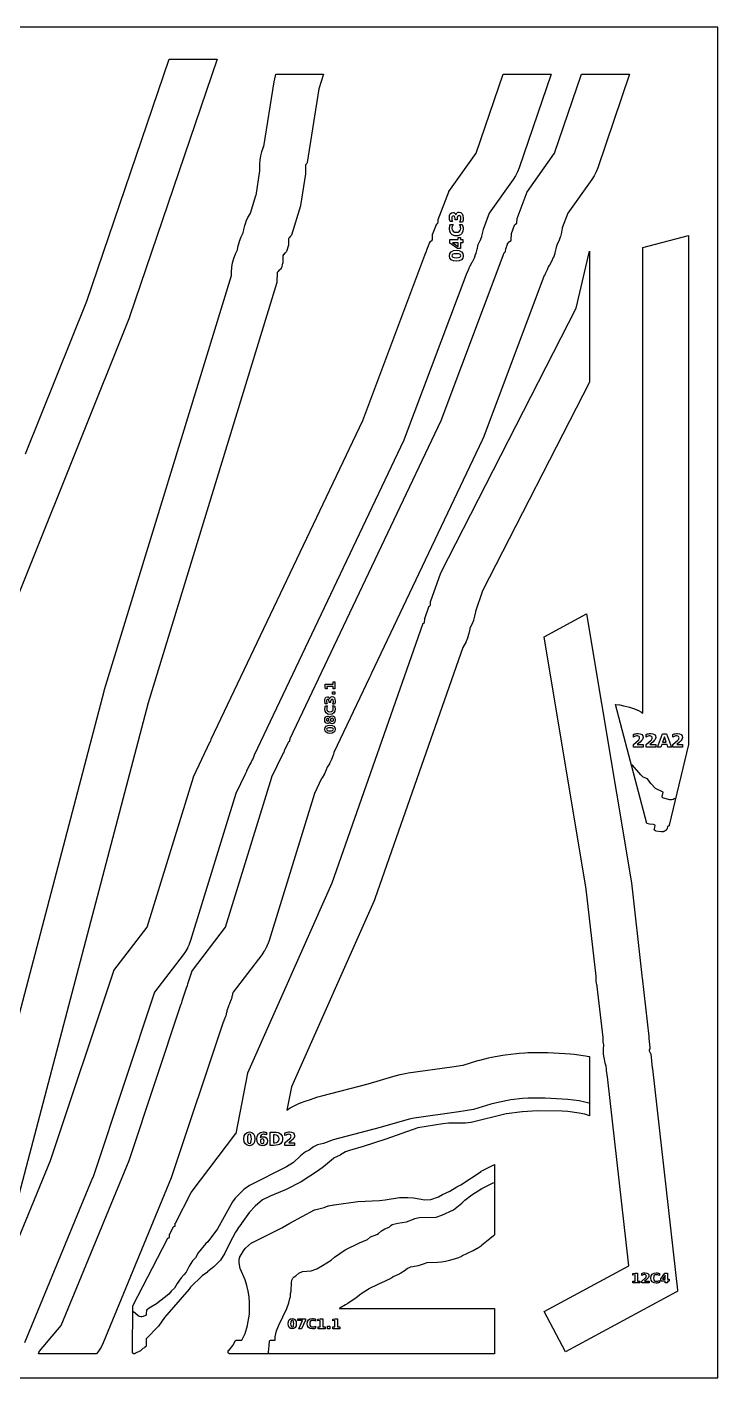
# Model space of a CAD drawing. Header units: millimetres. Extents: x 0 to 841, y 0 to 594.
# Drawn here: x 537 to 841, y 0 to 594 of the extents above; entities that cross this region are included whole.
import ezdxf

# ---------------------------------------------------------------- set-up
doc = ezdxf.new("R2010")
doc.units = ezdxf.units.MM
for name, color, linetype in [('CUT', 1, 'Continuous'), ('ENGRAVE', 5, 'Continuous'), ('SHEET_EDGE_DO_NOT_CUT', 8, 'Continuous')]:
    doc.layers.add(name, color=color, linetype=linetype)

msp = doc.modelspace()

# ---------------------------------------------------------------- linework, layer by layer
at = {"layer": 'CUT'}
for points in [[(536.64, 406.39), (563.51, 473.43), (563.51, 473.45), (599.76, 579.93), (620.89, 579.93), (582.28, 466.51), (582.28, 466.51), (582.27, 466.48), (515.2, 299.14)], [(513.55, 83.02), (571.11, 301.95), (571.12, 301.96), (571.33, 302.72), (571.34, 302.73), (627.1, 484.71), (627.11, 484.72), (627.11, 484.73), (627.12, 486.26), (627.12, 486.29), (627.24, 488.29), (627.25, 488.34), (627.56, 490.3), (627.58, 490.35), (628.09, 492.27), (628.11, 492.32), (628.82, 494.18), (628.84, 494.23), (629.74, 496.01), (629.77, 496.05), (629.79, 496.08), (629.79, 496.09), (629.8, 496.11), (630.06, 497.77), (630.08, 497.82), (630.6, 499.76), (630.61, 499.81), (631.33, 501.68), (631.35, 501.73), (632.26, 503.52), (632.28, 503.56), (632.3, 503.59), (632.31, 503.6), (632.31, 503.61), (632.5, 504.89), (632.5, 504.93), (632.95, 506.73), (632.96, 506.78), (633.57, 508.53), (633.59, 508.57), (634.36, 510.26), (634.38, 510.3), (635.31, 511.9), (635.34, 511.94), (635.52, 512.2), (635.53, 512.21), (635.53, 512.22), (637.9, 519.95), (637.91, 519.98), (639.63, 530.83), (639.63, 530.83), (639.63, 530.84), (639.65, 533.62), (639.65, 533.65), (639.75, 535.48), (639.75, 535.53), (640.02, 537.34), (640.03, 537.39), (640.47, 539.16), (640.48, 539.21), (641.08, 540.93), (641.1, 540.98), (641.31, 541.45), (641.32, 541.46), (641.32, 541.47), (645.83, 569.9), (645.83, 569.93), (646.42, 572.5), (646.43, 572.53), (646.64, 573.26), (667.52, 573.26), (665.59, 566.8), (665.58, 566.77), (660.46, 534.45), (660.45, 534.4), (660.43, 534.36), (660.41, 534.31), (660.28, 534.03), (660.25, 533.99), (660.23, 533.96), (660.2, 533.92), (660.17, 533.89), (659.7, 533.44), (659.69, 533.43), (659.69, 533.42), (659.68, 529.57), (659.68, 529.53), (659.67, 529.49), (657.44, 515.48), (657.43, 515.41), (653.46, 502.46), (653.44, 502.41), (653.42, 502.36), (653.39, 502.32), (653.29, 502.19), (653.26, 502.15), (653.22, 502.11), (653.18, 502.08), (653.14, 502.05), (652.92, 501.92), (652.91, 501.91), (652.91, 501.9), (652.61, 501.45), (652.58, 501.4), (652.54, 501.35), (652.17, 501.01), (652.16, 501), (652.16, 500.98), (652.15, 498.25), (652.14, 498.21), (652.14, 498.16), (652.12, 498.11), (651.25, 495.25), (651.23, 495.2), (651.21, 495.16), (651.19, 495.12), (651.06, 494.92), (651.03, 494.88), (651, 494.84), (650.96, 494.8), (650.92, 494.77), (650.41, 494.44), (650.4, 494.43), (650.39, 494.42), (650.13, 494), (650.1, 493.95), (650.06, 493.91), (649.67, 493.52), (649.66, 493.51), (649.66, 493.5), (649.64, 490.3), (649.64, 490.26), (649.63, 490.21), (649.62, 490.17), (649.08, 488.17), (649.06, 488.12), (649.04, 488.07), (649.02, 488.03), (648.74, 487.6), (648.71, 487.57), (648.69, 487.53), (648.66, 487.5), (648.39, 487.26), (648.35, 487.23), (648.31, 487.2), (647.9, 486.95), (647.89, 486.94), (647.88, 486.93), (647.62, 486.5), (647.58, 486.46), (647.55, 486.41), (647.16, 486.03), (647.16, 486.02), (647.15, 486.01), (647.12, 481.84), (647.12, 481.79), (647.11, 481.74), (647.1, 481.69), (590.46, 296.87), (590.46, 296.86), (532.26, 75.55)], [(517.7, 23.1), (547.6, 95.63), (547.61, 95.64), (575.39, 179.05), (575.41, 179.1), (575.44, 179.15), (575.47, 179.2), (590.02, 198.22), (590.03, 198.23), (590.03, 198.24), (610.37, 264.19), (610.4, 264.26), (617.78, 279.8), (617.8, 279.83), (617.82, 279.87), (617.85, 279.91), (618.06, 280.15), (618.07, 280.16), (618.08, 280.17), (618.23, 280.74), (618.25, 280.78), (618.26, 280.82), (684.8, 420.92), (684.81, 420.94), (712.61, 494.91), (712.62, 494.95), (712.64, 494.99), (712.67, 495.03), (712.87, 495.31), (712.88, 495.32), (712.88, 495.34), (713.03, 496.02), (713.04, 496.06), (713.05, 496.1), (714.11, 498.92), (714.13, 498.96), (714.15, 499), (714.17, 499.03), (714.69, 499.75), (714.72, 499.78), (714.75, 499.81), (714.78, 499.84), (715.36, 500.32), (715.37, 500.33), (715.38, 500.34), (715.48, 500.66), (715.48, 500.67), (715.48, 500.68), (715.53, 502.61), (715.53, 502.67), (715.54, 502.72), (715.56, 502.78), (717.24, 507.22), (717.25, 507.26), (717.28, 507.3), (717.3, 507.34), (717.37, 507.43), (717.4, 507.47), (717.43, 507.5), (717.47, 507.53), (717.86, 507.82), (717.87, 507.83), (717.87, 507.84), (717.97, 508.16), (717.98, 508.17), (717.98, 508.18), (718.02, 509.25), (718.03, 509.31), (718.04, 509.36), (718.05, 509.41), (722.63, 521.58), (722.65, 521.62), (722.67, 521.66), (722.69, 521.7), (734.68, 538.56), (734.69, 538.57), (734.69, 538.58), (746.5, 573.26), (767.62, 573.26), (753.62, 532.14), (753.62, 532.11), (752.92, 530.35), (752.9, 530.31), (752.04, 528.63), (752.02, 528.59), (750.99, 526.99), (750.98, 526.97), (740.47, 512.18), (740.46, 512.17), (740.46, 512.16), (737.75, 504.96), (737.74, 504.95), (737.74, 504.93), (737.55, 503.84), (737.54, 503.79), (737.08, 502.08), (737.07, 502.06), (736.97, 501.75), (736.97, 501.73), (736.24, 499.79), (736.21, 499.74), (735.34, 498.01), (735.34, 498), (735.34, 497.99), (735.07, 496.42), (735.06, 496.37), (734.58, 494.56), (734.57, 494.54), (734.48, 494.23), (734.47, 494.21), (733.78, 492.37), (733.76, 492.32), (732.89, 490.56), (732.86, 490.52), (731.85, 488.91), (731.85, 488.89), (731.84, 488.88), (731.52, 487.93), (731.5, 487.89), (730.67, 486.07), (730.65, 486.03), (730.61, 485.96), (730.61, 485.95), (730.6, 485.94), (703.53, 413.91), (703.52, 413.89), (702.87, 412.36), (702.87, 412.34), (637.12, 273.9), (637.12, 273.89), (637.11, 273.88), (637.1, 273.85), (637.09, 273.8), (636.45, 272.13), (636.43, 272.09), (635.64, 270.49), (635.62, 270.45), (635.11, 269.62), (635.1, 269.59), (633.78, 266.75), (633.77, 266.72), (633.15, 265.54), (633.15, 265.53), (629.08, 256.96), (629.06, 256.93), (609.14, 192.35), (609.13, 192.33), (608.55, 190.69), (608.53, 190.65), (607.81, 189.09), (607.79, 189.05), (606.93, 187.55), (606.91, 187.51), (605.92, 186.09), (605.91, 186.07), (593.35, 169.65), (593.34, 169.64), (593.33, 169.63), (566.58, 89.32), (566.58, 89.31), (566.1, 88.02), (566.09, 88), (536.19, 15.48)]]:
    msp.add_lwpolyline(points, dxfattribs=at)
for points in [[(542.51, 11.5), (542.52, 11.54), (542.54, 11.59), (542.56, 11.63), (542.64, 11.77), (542.66, 11.81), (542.69, 11.85), (552.18, 23.08), (552.19, 23.09), (552.2, 23.1), (582.1, 95.63), (582.11, 95.64), (605.03, 164.46), (605.05, 164.51), (605.07, 164.56), (605.1, 164.6), (605.33, 164.91), (605.34, 164.92), (605.34, 164.93), (605.47, 165.76), (605.47, 165.8), (605.49, 165.84), (607.53, 171.96), (607.55, 172.01), (607.57, 172.06), (607.6, 172.1), (607.83, 172.41), (607.84, 172.42), (607.84, 172.43), (607.97, 173.26), (607.97, 173.3), (607.99, 173.34), (609.89, 179.05), (609.91, 179.1), (609.94, 179.15), (609.97, 179.2), (624.52, 198.22), (624.53, 198.23), (624.53, 198.24), (644.87, 264.19), (644.9, 264.26), (649.8, 274.57), (649.82, 274.61), (649.85, 274.65), (649.92, 274.76), (649.95, 274.79), (649.99, 274.83), (650.02, 274.86), (650.06, 274.89), (650.24, 274.99), (650.25, 275), (650.25, 275.01), (650.38, 275.75), (650.39, 275.8), (650.41, 275.84), (650.42, 275.88), (652.14, 279.5), (652.17, 279.55), (652.2, 279.6), (652.32, 279.74), (652.35, 279.78), (652.39, 279.82), (652.44, 279.85), (652.49, 279.88), (652.73, 280), (652.74, 280), (652.75, 280.01), (652.84, 280.29), (652.84, 280.31), (652.84, 280.32), (652.91, 281.05), (652.91, 281.09), (652.92, 281.13), (652.94, 281.18), (652.95, 281.22), (719.3, 420.92), (719.31, 420.94), (747, 494.64), (747.03, 494.69), (747.06, 494.74), (747.16, 494.89), (747.19, 494.93), (747.22, 494.97), (747.26, 495.01), (747.3, 495.04), (747.54, 495.19), (747.55, 495.2), (747.56, 495.21), (747.65, 495.49), (747.65, 495.5), (747.65, 495.51), (747.67, 496.34), (747.68, 496.4), (747.69, 496.45), (747.71, 496.5), (748.45, 498.49), (748.47, 498.53), (748.49, 498.57), (748.52, 498.61), (749.23, 499.58), (749.27, 499.62), (749.3, 499.65), (749.34, 499.69), (750.04, 500.19), (750.05, 500.2), (750.05, 500.21), (750.14, 500.51), (750.14, 500.52), (750.15, 500.54), (750.19, 503.04), (750.19, 503.1), (750.21, 503.15), (750.22, 503.21), (751.6, 506.86), (751.62, 506.91), (751.64, 506.95), (751.67, 506.98), (751.7, 507.02), (751.92, 507.28), (751.95, 507.31), (751.99, 507.33), (752.02, 507.36), (752.53, 507.7), (752.54, 507.7), (752.54, 507.72), (752.63, 508), (752.64, 508.01), (752.64, 508.02), (752.68, 509.68), (752.69, 509.73), (752.7, 509.79), (752.72, 509.84), (757.13, 521.58), (757.15, 521.62), (757.17, 521.66), (757.19, 521.7), (769.18, 538.56), (769.19, 538.57), (769.19, 538.58), (781, 573.26), (802.12, 573.26), (788.12, 532.14), (788.12, 532.11), (787.42, 530.35), (787.4, 530.31), (786.54, 528.63), (786.52, 528.59), (785.49, 526.99), (785.48, 526.97), (774.97, 512.18), (774.96, 512.17), (774.96, 512.16), (772.55, 505.77), (772.55, 505.76), (772.55, 505.75), (772.54, 505.61), (772.53, 505.56), (772.23, 503.76), (772.22, 503.71), (771.74, 501.93), (771.74, 501.9), (771.65, 501.63), (771.64, 501.61), (770.97, 499.8), (770.95, 499.76), (770.11, 498.04), (770.09, 498), (770, 497.86), (770, 497.85), (769.99, 497.84), (769.79, 496.51), (769.78, 496.46), (769.33, 494.71), (769.33, 494.69), (769.24, 494.39), (769.23, 494.37), (768.62, 492.64), (768.6, 492.6), (767.83, 490.94), (767.81, 490.9), (766.89, 489.32), (766.87, 489.28), (766.57, 488.87), (766.57, 488.86), (766.56, 488.85), (765.96, 487.24), (765.94, 487.19), (765.07, 485.43), (765.05, 485.39), (764.67, 484.79), (764.66, 484.78), (764.66, 484.77), (738.03, 413.91), (738.02, 413.89), (737.37, 412.36), (737.37, 412.34), (688.73, 309.92), (688.72, 309.91), (688.46, 309.24), (688.43, 309.19), (687.78, 307.93), (687.78, 307.92), (672.17, 275.06), (672.16, 275.05), (672.16, 275.04), (671.92, 274.14), (671.92, 274.11), (671.83, 273.84), (671.82, 273.81), (671.11, 271.95), (671.09, 271.9), (670.2, 270.13), (670.18, 270.09), (669.24, 268.61), (669.23, 268.59), (669.22, 268.58), (668.81, 267.4), (668.79, 267.36), (667.98, 265.63), (667.96, 265.59), (666.98, 263.94), (666.96, 263.9), (666.73, 263.59), (666.72, 263.58), (666.71, 263.57), (663.58, 256.96), (663.56, 256.93), (643.64, 192.35), (643.63, 192.33), (643.05, 190.69), (643.03, 190.65), (642.31, 189.09), (642.29, 189.05), (641.43, 187.55), (641.41, 187.51), (640.42, 186.09), (640.41, 186.07), (627.84, 169.64), (627.83, 169.63), (627.83, 169.62), (627.62, 169), (627.61, 168.97), (627.51, 168.38), (627.5, 168.34), (627.08, 166.77), (627.08, 166.75), (626.99, 166.47), (626.98, 166.44), (626.32, 164.63), (626.3, 164.58), (625.81, 163.56), (625.8, 163.53), (625.12, 161.5), (625.11, 161.47), (625.01, 160.88), (625, 160.84), (624.59, 159.28), (624.58, 159.26), (624.49, 158.98), (624.49, 158.95), (623.83, 157.14), (623.81, 157.09), (623.31, 156.07), (623.3, 156.04), (601.08, 89.32), (601.08, 89.31), (600.6, 88.02), (600.59, 88), (570.69, 15.48), (570.68, 15.45), (569.81, 13.62), (569.78, 13.57), (568.73, 11.85), (568.7, 11.81), (567.81, 10.62), (542.3, 10.62), (542.51, 11.5)], [(813.31, 240.69), (813.27, 240.72), (813.23, 240.75), (813.2, 240.79), (813.17, 240.83), (813.15, 240.87), (813.13, 240.91), (813.06, 241.06), (813.04, 241.11), (813.03, 241.16), (813.02, 241.21), (813.02, 241.26), (813.03, 241.32), (813.03, 241.37), (813.42, 243.12), (813.42, 243.13), (813.41, 243.13), (812.72, 243.4), (812.71, 243.41), (812.7, 243.41), (810.93, 243.53), (810.89, 243.53), (810.85, 243.54), (809.73, 243.81), (795.97, 296.14), (796, 296.14), (797.75, 295.94), (797.79, 295.94), (799.52, 295.58), (799.54, 295.57), (802.12, 294.92), (802.14, 294.91), (803.91, 294.37), (803.95, 294.36), (805.65, 293.66), (805.7, 293.64), (807.32, 292.78), (807.36, 292.76), (808.02, 292.33), (808.03, 292.32), (808.03, 292.33), (808.03, 497.02), (828.03, 502.28), (828.03, 278.7), (828.03, 278.64), (828.02, 278.58), (819.58, 243.08), (819.56, 243.03), (819.54, 242.98), (819.52, 242.94), (819.49, 242.9), (819.37, 242.73), (819.34, 242.69), (819.3, 242.66), (819.27, 242.63), (819.23, 242.61), (819.19, 242.58), (819.15, 242.56), (818.86, 242.45), (818.85, 242.45), (818.85, 242.44), (818.66, 241.67), (818.64, 241.62), (818.62, 241.57), (818.59, 241.52), (818.27, 241.02), (818.25, 240.99), (818.22, 240.96), (818.19, 240.93), (817.91, 240.67), (817.87, 240.64), (817.83, 240.61), (817.43, 240.37), (817.39, 240.35), (817.34, 240.33), (816.98, 240.21), (816.92, 240.19), (816.86, 240.18), (816.32, 240.13), (816.26, 240.13), (816.2, 240.13), (813.72, 240.5), (813.68, 240.51), (813.64, 240.52), (813.6, 240.54), (813.56, 240.55), (813.35, 240.67), (813.31, 240.69)], [(782.51, 116), (782.5, 116.01), (782.49, 116.01), (780.02, 116.49), (780, 116.49), (775.03, 117.18), (775.01, 117.18), (772.52, 117.32), (772.5, 117.32), (761.71, 117.4), (761.69, 117.4), (755, 117.06), (754.98, 117.06), (747.98, 116.15), (747.95, 116.14), (732.48, 112.37), (732.41, 112.35), (729.99, 112.11), (729.95, 112.11), (722.52, 111.99), (722.5, 111.99), (720.03, 111.81), (720.01, 111.81), (709.04, 110.04), (709.02, 110.04), (709.01, 110.03), (695, 105.05), (694.99, 105.05), (685.03, 101.74), (685.01, 101.74), (679.04, 100.08), (679.02, 100.07), (677.22, 99.38), (677.21, 99.38), (677.2, 99.37), (674.99, 98.05), (674.95, 98.03), (672.04, 96.59), (672.03, 96.58), (672.01, 96.57), (667.53, 92.83), (667.51, 92.81), (665.39, 91.25), (665.37, 91.23), (657.76, 86.31), (657.72, 86.28), (651.21, 82.94), (651.17, 82.93), (644.11, 80), (644.1, 79.99), (640.76, 78.31), (640.75, 78.3), (640.74, 78.29), (637.53, 75.6), (637.51, 75.58), (635.02, 72.91), (635.01, 72.9), (635.01, 72.89), (631.45, 67.71), (631.43, 67.68), (630.52, 66.58), (630.5, 66.55), (628.93, 64.08), (628.93, 64.07), (626.21, 59.1), (626.2, 59.09), (624.2, 54.87), (624.17, 54.81), (622.3, 51.86), (622.27, 51.82), (622.23, 51.78), (619.52, 49.08), (619.49, 49.05), (616.59, 46.61), (616.56, 46.59), (614.21, 44.86), (614.18, 44.84), (609.16, 39.94), (609.15, 39.93), (609.14, 39.92), (608.59, 39.07), (608.55, 39.01), (597.72, 26.61), (597.7, 26.59), (595.02, 22.78), (595, 22.74), (594.97, 22.71), (589.65, 17.27), (589.64, 17.26), (589.64, 17.25), (589.62, 14.31), (589.62, 14.26), (589.61, 14.21), (589.6, 14.16), (589.58, 14.11), (589.47, 13.87), (589.45, 13.83), (589.42, 13.79), (589.4, 13.75), (589.36, 13.72), (589.33, 13.69), (588.93, 13.35), (588.89, 13.33), (588.85, 13.3), (588.19, 12.93), (588.18, 12.92), (588.17, 12.91), (587.22, 12.03), (587.19, 12), (587.15, 11.97), (587.11, 11.95), (584.71, 10.71), (584.68, 10.69), (584.64, 10.67), (584.59, 10.66), (584.55, 10.65), (584.39, 10.63), (584.33, 10.63), (584.28, 10.63), (584.22, 10.64), (584.17, 10.65), (584.09, 10.68), (584.05, 10.69), (584.01, 10.71), (583.96, 10.74), (583.92, 10.77), (583.86, 10.82), (583.82, 10.86), (583.79, 10.9), (583.76, 10.95), (583.73, 10.99), (583.67, 11.12), (583.65, 11.17), (583.64, 11.22), (583.63, 11.28), (583.63, 11.33), (583.71, 31.36), (583.72, 31.4), (583.72, 31.45), (583.75, 31.61), (583.77, 31.66), (583.78, 31.7), (583.8, 31.74), (598.93, 61.23), (598.96, 61.28), (598.99, 61.32), (599.03, 61.36), (599.22, 61.54), (599.25, 61.57), (599.29, 61.6), (599.33, 61.62), (599.38, 61.64), (599.42, 61.66), (599.47, 61.67), (599.84, 61.74), (599.85, 61.74), (599.85, 61.76), (599.86, 62.86), (599.86, 62.9), (599.87, 62.95), (599.88, 62.99), (599.93, 63.15), (599.94, 63.19), (599.96, 63.24), (601.54, 66.3), (601.56, 66.34), (601.59, 66.38), (601.62, 66.42), (601.66, 66.45), (601.8, 66.58), (601.84, 66.61), (601.88, 66.64), (601.93, 66.66), (601.98, 66.68), (602.03, 66.69), (602.32, 66.75), (602.33, 66.75), (602.34, 66.76), (602.34, 67.69), (602.35, 67.74), (602.35, 67.78), (602.36, 67.83), (602.41, 67.98), (602.43, 68.03), (602.45, 68.07), (609.36, 81.54), (609.39, 81.58), (609.41, 81.62), (629.11, 107.46), (629.12, 107.47), (629.12, 107.48), (634.29, 134.03), (634.3, 134.08), (634.32, 134.13), (671.46, 217.64), (671.46, 217.65), (711.23, 331.48), (711.25, 331.53), (711.27, 331.57), (711.3, 331.61), (711.42, 331.78), (711.45, 331.82), (711.48, 331.85), (711.52, 331.88), (711.56, 331.91), (711.6, 331.94), (711.64, 331.95), (711.98, 332.09), (711.99, 332.09), (711.99, 332.1), (712.06, 333.79), (712.06, 333.84), (712.07, 333.89), (712.09, 333.93), (713.89, 339.08), (713.91, 339.13), (713.94, 339.18), (713.97, 339.23), (714.07, 339.35), (714.1, 339.38), (714.13, 339.41), (714.17, 339.44), (714.21, 339.47), (714.26, 339.49), (714.48, 339.59), (714.49, 339.59), (714.49, 339.6), (714.57, 339.89), (714.57, 339.91), (714.58, 339.92), (714.62, 341.11), (714.62, 341.16), (714.63, 341.21), (714.64, 341.25), (719.1, 354), (719.12, 354.07), (778.65, 470.41), (778.66, 470.43), (778.66, 470.44), (784.46, 495.44), (784.46, 437.86), (737.55, 346.16), (737.53, 346.13), (734.37, 337.08), (734.37, 337.07), (734.37, 337.06), (734.35, 336.88), (734.34, 336.83), (734, 334.99), (733.99, 334.94), (733.48, 333.14), (733.46, 333.1), (732.78, 331.35), (732.76, 331.31), (731.91, 329.64), (731.89, 329.61), (731.89, 329.61), (731.88, 329.59), (731.88, 329.58), (731.85, 329.31), (731.85, 329.25), (731.48, 327.31), (731.46, 327.27), (730.9, 325.37), (730.88, 325.32), (730.13, 323.5), (730.11, 323.45), (729.17, 321.71), (729.14, 321.67), (728.82, 321.19), (728.82, 321.18), (728.81, 321.17), (690.34, 211.06), (690.34, 211.04), (689.74, 209.53), (689.73, 209.51), (653.5, 128.04), (653.5, 128.03), (653.49, 128.02), (651.5, 117.8), (651.5, 117.79), (651.51, 117.79), (651.51, 117.8), (651.53, 117.81), (652.89, 118.71), (652.93, 118.73), (654.37, 119.51), (654.38, 119.52), (656.14, 120.39), (656.16, 120.4), (657.82, 121.12), (657.86, 121.14), (659.57, 121.71), (659.59, 121.72), (661.42, 122.23), (661.44, 122.23), (665.1, 123.55), (665.12, 123.56), (666.86, 124.09), (666.88, 124.1), (687.15, 129.33), (687.16, 129.34), (699.59, 133.01), (699.61, 133.02), (701.27, 133.43), (701.29, 133.43), (703.51, 133.89), (703.53, 133.89), (704.77, 134.1), (704.79, 134.1), (724.05, 136.76), (724.06, 136.76), (728.89, 137.58), (728.92, 137.58), (735.42, 139.54), (735.44, 139.54), (736.34, 139.79), (736.36, 139.8), (740.15, 140.74), (740.16, 140.74), (741.45, 141.02), (741.46, 141.02), (746.45, 141.92), (746.46, 141.92), (747.42, 142.07), (747.43, 142.07), (752.44, 142.72), (752.45, 142.72), (753.62, 142.83), (753.64, 142.84), (756.13, 143.01), (756.14, 143.01), (757.41, 143.06), (757.43, 143.06), (764.89, 143.09), (764.91, 143.09), (766.15, 143.06), (766.17, 143.05), (776.18, 142.47), (776.2, 142.47), (777.75, 142.31), (777.76, 142.31), (782.74, 141.62), (782.76, 141.62), (784.23, 141.36), (784.25, 141.36), (784.46, 141.31), (784.46, 115.28), (782.51, 116)], [(802.92, 217.75), (802.92, 217.72), (807.52, 176.99), (807.53, 176.95), (807.53, 176.9), (807.52, 176.86), (807.48, 176.56), (807.48, 176.55), (807.48, 176.54), (807.64, 175.95), (807.65, 175.88), (810.56, 150.16), (810.56, 150.1), (810.56, 150.05), (810.53, 149.81), (810.53, 149.79), (810.54, 149.78), (810.66, 149.26), (810.67, 149.2), (811.11, 145.26), (811.11, 145.22), (811.11, 145.18), (811.11, 145.13), (811.08, 144.91), (811.07, 144.86), (811.05, 144.82), (811.03, 144.77), (811.01, 144.73), (810.71, 144.22), (810.7, 144.21), (810.71, 144.19), (810.76, 143.9), (810.76, 143.88), (810.77, 143.87), (811.38, 142.63), (811.4, 142.59), (811.41, 142.55), (811.42, 142.51), (811.43, 142.47), (812.06, 136.43), (812.06, 136.4), (812.17, 135.92), (812.17, 135.87), (823.17, 38.58), (823.17, 38.54), (823.17, 38.5), (823.17, 38.46), (823.15, 38.28), (823.14, 38.23), (823.12, 38.19), (823.1, 38.14), (823.08, 38.1), (823.05, 38.06), (822.98, 37.95), (822.95, 37.92), (822.92, 37.88), (822.89, 37.86), (822.85, 37.83), (822.81, 37.81), (774.04, 11.56), (764.56, 29.18), (801.83, 49.24), (801.84, 49.25), (801.84, 49.26), (792.43, 132.45), (792.43, 132.47), (792.27, 133.21), (792.26, 133.26), (792.04, 135.26), (792.04, 135.31), (792.04, 135.94), (792.03, 135.96), (791.9, 137.14), (791.9, 137.15), (791.9, 137.16), (791.47, 138.44), (791.46, 138.48), (791.05, 140.25), (791.04, 140.27), (790.99, 140.56), (790.98, 140.59), (790.72, 142.58), (790.72, 142.63), (790.66, 144.63), (790.66, 144.68), (790.78, 146.39), (790.78, 146.41), (790.78, 146.42), (790.58, 147.82), (790.58, 147.86), (790.48, 149.6), (790.48, 149.64), (790.48, 149.67), (790.48, 149.68), (790.48, 149.69), (787.95, 172.08), (787.95, 172.12), (787.82, 172.6), (787.81, 172.65), (787.52, 174.59), (787.52, 174.64), (787.43, 176.6), (787.43, 176.65), (787.43, 176.69), (787.43, 176.7), (787.43, 176.71), (783.1, 214.96), (783.1, 214.97), (764.56, 325.91), (783.16, 335.93), (802.92, 217.75)], [(626.03, 10.73), (625.99, 10.75), (625.94, 10.78), (625.9, 10.81), (625.86, 10.84), (625.79, 10.92), (625.76, 10.95), (625.73, 10.99), (625.71, 11.03), (625.69, 11.08), (625.68, 11.12), (625.65, 11.23), (625.64, 11.28), (625.63, 11.33), (625.63, 11.37), (625.63, 11.42), (625.64, 11.47), (625.67, 11.61), (625.68, 11.65), (625.69, 11.7), (625.71, 11.74), (625.74, 11.78), (626.01, 12.21), (626.05, 12.26), (627.74, 14.3), (627.75, 14.31), (627.75, 14.32), (628.75, 16.25), (628.77, 16.29), (628.8, 16.32), (628.83, 16.36), (628.86, 16.39), (628.9, 16.42), (628.94, 16.45), (628.98, 16.47), (629.19, 16.57), (629.23, 16.59), (629.27, 16.6), (629.32, 16.61), (629.36, 16.62), (629.41, 16.62), (631.68, 16.63), (631.7, 16.63), (631.7, 16.64), (633.18, 19.6), (633.19, 19.61), (633.19, 19.62), (634.15, 23.13), (634.15, 23.16), (635, 28.12), (635, 28.13), (635, 28.13), (635.08, 33.1), (635.08, 33.12), (634.9, 35.63), (634.9, 35.65), (634.5, 38.13), (634.5, 38.15), (633.93, 40.63), (633.92, 40.66), (633.08, 43.13), (633.07, 43.14), (631.01, 48.08), (631, 48.13), (630.99, 48.17), (630.5, 50.57), (630.49, 50.63), (630.49, 50.68), (630.52, 52.14), (630.52, 52.19), (630.53, 52.25), (630.73, 53.08), (630.75, 53.13), (630.76, 53.17), (630.79, 53.22), (632.19, 55.66), (632.23, 55.72), (633.22, 57.01), (633.25, 57.04), (633.29, 57.08), (635.94, 59.39), (635.98, 59.42), (636.01, 59.45), (636.05, 59.47), (649.22, 66.04), (649.24, 66.05), (652.73, 68.13), (652.76, 68.14), (663.67, 73.91), (663.71, 73.93), (663.75, 73.94), (663.79, 73.96), (667.81, 74.94), (667.84, 74.95), (669.66, 75.66), (669.7, 75.67), (669.74, 75.68), (672.18, 76.19), (672.22, 76.2), (682.66, 77.58), (682.7, 77.59), (692.17, 78.09), (692.19, 78.09), (694.67, 78.35), (694.68, 78.35), (701, 79.31), (701.06, 79.32), (704.61, 79.4), (704.66, 79.4), (707.1, 79.22), (707.16, 79.22), (712.16, 78.3), (712.17, 78.3), (712.18, 78.3), (714.68, 78.49), (714.69, 78.49), (714.71, 78.49), (718.16, 79.62), (718.17, 79.63), (718.18, 79.63), (719.91, 80.63), (719.95, 80.65), (723.12, 82.13), (723.15, 82.14), (726.17, 84.05), (726.21, 84.07), (727.89, 84.92), (727.91, 84.94), (736.84, 90.85), (736.89, 90.88), (742.74, 93.82), (742.74, 62.88), (742.29, 62.44), (742.27, 62.43), (740.77, 61.12), (740.75, 61.11), (737.02, 58.18), (737, 58.17), (735.24, 56.94), (735.2, 56.91), (733.31, 55.88), (733.29, 55.87), (728.31, 53.49), (728.29, 53.48), (726.94, 52.89), (726.91, 52.88), (725.51, 52.39), (725.49, 52.39), (723.01, 51.63), (722.99, 51.63), (721.27, 51.19), (721.23, 51.18), (719.49, 50.9), (719.45, 50.89), (717.68, 50.77), (717.66, 50.77), (713, 50.65), (712.99, 50.65), (712.98, 50.65), (711.42, 50.04), (711.39, 50.03), (709.21, 49.32), (709.16, 49.31), (706.91, 48.86), (706.89, 48.85), (705.73, 48.69), (705.72, 48.69), (705.71, 48.69), (705.57, 48.61), (705.53, 48.58), (704.46, 48.1), (704.45, 48.09), (704.44, 48.08), (703.57, 47.37), (703.52, 47.33), (701.6, 46.1), (701.58, 46.09), (700.92, 45.72), (700.89, 45.7), (698.5, 44.56), (698.47, 44.55), (698.12, 44.41), (698.11, 44.4), (698.1, 44.39), (697.67, 44.1), (697.64, 44.08), (696.25, 43.26), (696.21, 43.24), (694.75, 42.55), (694.73, 42.54), (691.77, 41.27), (691.76, 41.26), (687.18, 38.98), (687.15, 38.96), (684.52, 37.22), (684.5, 37.2), (684.04, 36.8), (684.02, 36.78), (681.94, 35.2), (681.92, 35.18), (678.23, 32.74), (678.21, 32.73), (677.26, 32.14), (677.25, 32.13), (674.78, 30.69), (674.75, 30.68), (674.66, 30.63), (674.65, 30.63), (674.67, 30.62), (742.74, 30.62), (742.74, 10.62), (626.44, 10.62), (626.39, 10.63), (626.34, 10.63), (626.29, 10.65), (626.08, 10.71), (626.03, 10.73)]]:
    msp.add_lwpolyline(points, close=True, dxfattribs=at)
at = {"layer": 'ENGRAVE'}
for points in [[(725.74, 511.39), (725.95, 511.91), (726.27, 512.29), (726.7, 512.52), (727.23, 512.6), (727.99, 512.43), (728.55, 511.93), (728.88, 511.12), (729, 510), (728.98, 509.55), (728.92, 509.1), (728.83, 508.65), (728.71, 508.2), (727.55, 508.2), (727.73, 508.62), (727.87, 509.04), (727.95, 509.45), (727.97, 509.86), (727.92, 510.39), (727.77, 510.78), (727.51, 511.02), (727.17, 511.09), (726.82, 511.01), (726.57, 510.77), (726.41, 510.36), (726.36, 509.8), (726.36, 509.2), (725.39, 509.2), (725.39, 509.84), (725.35, 510.33), (725.22, 510.68), (724.99, 510.89), (724.68, 510.96), (724.38, 510.89), (724.16, 510.69), (724.02, 510.36), (723.97, 509.93), (723.99, 509.56), (724.06, 509.19), (724.16, 508.82), (724.3, 508.45), (723.2, 508.45), (723.09, 508.9), (723.01, 509.34), (722.96, 509.77), (722.95, 510.2), (723.04, 511.19), (723.32, 511.9), (723.79, 512.32), (724.44, 512.46), (724.91, 512.39), (725.28, 512.19), (725.56, 511.86), (725.74, 511.39)], [(728.56, 507.16), (728.75, 506.73), (728.89, 506.29), (728.97, 505.83), (729, 505.36), (728.79, 504.05), (728.18, 503.05), (727.74, 502.67), (726.63, 502.25), (725.97, 502.2), (725.31, 502.25), (724.2, 502.67), (723.76, 503.05), (723.15, 504.05), (722.95, 505.36), (722.97, 505.83), (723.06, 506.29), (723.19, 506.73), (723.38, 507.16), (724.59, 507.16), (724.34, 506.74), (724.17, 506.33), (724.07, 505.92), (724.04, 505.48), (724.17, 504.76), (724.55, 504.21), (725.17, 503.87), (725.97, 503.75), (726.78, 503.87), (727.39, 504.21), (727.78, 504.76), (727.91, 505.48), (727.87, 505.92), (727.77, 506.33), (727.6, 506.74), (727.36, 507.16), (728.56, 507.16)], [(723.05, 498.93), (723.05, 500.6), (726.73, 500.6), (726.73, 501.43), (727.82, 501.43), (727.82, 500.6), (728.88, 500.6), (728.88, 499.18), (727.82, 499.18), (727.82, 496.59), (726.53, 496.59), (723.05, 498.93)], [(724.29, 499.18), (726.73, 497.53), (726.73, 499.18), (724.29, 499.18)], [(725.97, 495.85), (727.26, 495.69), (728.21, 495.22), (728.8, 494.47), (729, 493.45), (728.8, 492.43), (728.21, 491.67), (727.26, 491.2), (725.97, 491.05), (724.69, 491.2), (723.73, 491.67), (723.14, 492.43), (722.95, 493.45), (723.14, 494.47), (723.73, 495.22), (724.69, 495.69), (725.97, 495.85)], [(725.96, 494.34), (725.03, 494.29), (724.42, 494.14), (724.09, 493.86), (723.97, 493.45), (724.09, 493.04), (724.42, 492.76), (725.03, 492.6), (725.96, 492.55), (726.9, 492.6), (727.52, 492.76), (727.86, 493.04), (727.97, 493.45), (727.86, 493.86), (727.52, 494.14), (726.9, 494.29), (725.96, 494.34)], [(671.83, 303.04), (671.83, 304.04), (669.01, 304.04), (669.22, 303.01), (668.45, 303.01), (668.24, 304.03), (668.24, 305.1), (671.83, 305.1), (671.83, 306.1), (672.61, 306.1), (672.61, 303.04), (671.83, 303.04)], [(670.25, 298.68), (670.41, 299.07), (670.65, 299.35), (670.97, 299.52), (671.37, 299.58), (671.94, 299.46), (672.36, 299.08), (672.61, 298.47), (672.7, 297.63), (672.68, 297.29), (672.64, 296.95), (672.58, 296.62), (672.48, 296.28), (671.61, 296.28), (671.75, 296.6), (671.85, 296.91), (671.91, 297.22), (671.93, 297.53), (671.89, 297.92), (671.78, 298.21), (671.59, 298.39), (671.33, 298.45), (671.07, 298.39), (670.88, 298.21), (670.76, 297.9), (670.72, 297.48), (670.72, 297.03), (670, 297.03), (670, 297.51), (669.96, 297.88), (669.86, 298.14), (669.7, 298.3), (669.46, 298.35), (669.23, 298.3), (669.07, 298.15), (668.97, 297.9), (668.93, 297.58), (668.95, 297.3), (668.99, 297.03), (669.07, 296.75), (669.17, 296.47), (668.35, 296.47), (668.27, 296.8), (668.21, 297.13), (668.17, 297.46), (668.16, 297.78), (668.23, 298.52), (668.44, 299.05), (668.79, 299.37), (669.28, 299.48), (669.63, 299.43), (669.91, 299.27), (670.12, 299.02), (670.25, 298.68)], [(671.48, 300.67), (671.48, 301.72), (672.61, 301.72), (672.61, 300.67), (671.48, 300.67)], [(672.37, 295.5), (672.51, 295.18), (672.62, 294.85), (672.68, 294.51), (672.7, 294.15), (672.55, 293.17), (672.09, 292.42), (671.37, 291.94), (670.43, 291.78), (669.49, 291.94), (668.77, 292.42), (668.31, 293.17), (668.16, 294.15), (668.18, 294.51), (668.24, 294.85), (668.34, 295.18), (668.49, 295.5), (669.39, 295.5), (669.2, 295.19), (669.08, 294.88), (669, 294.57), (668.98, 294.24), (669.07, 293.7), (669.36, 293.29), (669.82, 293.03), (670.43, 292.94), (671.04, 293.03), (671.49, 293.29), (671.78, 293.7), (671.88, 294.24), (671.86, 294.57), (671.78, 294.88), (671.65, 295.19), (671.47, 295.5), (672.37, 295.5)], [(670.28, 288.57), (670.13, 288.22), (669.92, 287.97), (669.63, 287.82), (669.29, 287.77), (668.81, 287.87), (668.45, 288.18), (668.23, 288.69), (668.16, 289.39), (668.23, 290.09), (668.45, 290.6), (668.8, 290.91), (669.29, 291.01), (669.63, 290.96), (669.92, 290.81), (670.13, 290.56), (670.28, 290.21), (670.45, 290.6), (670.68, 290.88), (671, 291.05), (671.38, 291.11), (671.95, 291), (672.37, 290.67), (672.62, 290.14), (672.7, 289.39), (672.62, 288.65), (672.37, 288.11), (671.95, 287.78), (671.38, 287.67), (671, 287.73), (670.68, 287.9), (670.45, 288.18), (670.28, 288.57)], [(670.43, 287.02), (671.39, 286.9), (672.11, 286.55), (672.55, 285.98), (672.7, 285.22), (672.55, 284.45), (672.11, 283.89), (671.39, 283.53), (670.43, 283.42), (669.47, 283.53), (668.75, 283.89), (668.31, 284.45), (668.16, 285.22), (668.31, 285.98), (668.75, 286.55), (669.47, 286.9), (670.43, 287.02)], [(669.41, 288.83), (669.64, 288.87), (669.81, 288.98), (669.91, 289.15), (669.95, 289.39), (669.91, 289.63), (669.81, 289.8), (669.64, 289.91), (669.41, 289.94), (669.18, 289.91), (669.01, 289.8), (668.9, 289.63), (668.87, 289.39), (668.9, 289.15), (669.01, 288.98), (669.18, 288.87), (669.41, 288.83)], [(670.42, 285.89), (669.72, 285.85), (669.27, 285.74), (669.01, 285.53), (668.93, 285.22), (669.01, 284.91), (669.27, 284.7), (669.72, 284.58), (670.42, 284.54), (671.13, 284.58), (671.59, 284.7), (671.85, 284.91), (671.93, 285.22), (671.85, 285.53), (671.59, 285.73), (671.13, 285.85), (670.42, 285.89)], [(670.66, 289.39), (670.7, 289.11), (670.83, 288.91), (671.04, 288.78), (671.32, 288.74), (671.61, 288.78), (671.82, 288.91), (671.95, 289.11), (671.99, 289.39), (671.95, 289.67), (671.82, 289.87), (671.61, 290), (671.32, 290.04), (671.04, 290), (670.83, 289.87), (670.7, 289.67), (670.66, 289.39)], [(805.54, 278.51), (808.1, 278.51), (808.1, 277.41), (803.87, 277.41), (803.87, 278.51), (805.99, 280.39), (806.24, 280.65), (806.42, 280.89), (806.52, 281.15), (806.55, 281.41), (806.48, 281.78), (806.28, 282.07), (805.96, 282.25), (805.55, 282.32), (805.18, 282.28), (804.78, 282.17), (804.34, 281.98), (803.88, 281.72), (803.88, 283), (804.39, 283.15), (804.89, 283.25), (805.38, 283.32), (805.86, 283.34), (806.79, 283.23), (807.49, 282.88), (807.92, 282.33), (808.07, 281.6), (808, 281.14), (807.82, 280.71), (807.44, 280.23), (806.78, 279.6), (805.54, 278.51)], [(811.1, 278.51), (813.67, 278.51), (813.67, 277.41), (809.43, 277.41), (809.43, 278.51), (811.56, 280.39), (811.81, 280.65), (811.98, 280.89), (812.08, 281.15), (812.12, 281.41), (812.05, 281.78), (811.84, 282.07), (811.52, 282.25), (811.11, 282.32), (810.74, 282.28), (810.34, 282.17), (809.91, 281.98), (809.45, 281.72), (809.45, 283), (809.95, 283.15), (810.45, 283.25), (810.94, 283.32), (811.42, 283.34), (812.35, 283.23), (813.05, 282.88), (813.49, 282.33), (813.63, 281.6), (813.57, 281.14), (813.39, 280.71), (813, 280.23), (812.35, 279.6), (811.1, 278.51)], [(818.64, 278.47), (816.29, 278.47), (815.92, 277.41), (814.4, 277.41), (816.56, 283.24), (818.36, 283.24), (820.52, 277.41), (819.01, 277.41), (818.64, 278.47)], [(816.66, 279.55), (818.26, 279.55), (817.46, 281.87), (816.66, 279.55)], [(822.86, 278.51), (825.43, 278.51), (825.43, 277.41), (821.19, 277.41), (821.19, 278.51), (823.32, 280.39), (823.57, 280.65), (823.74, 280.89), (823.84, 281.15), (823.88, 281.41), (823.81, 281.78), (823.6, 282.07), (823.28, 282.25), (822.87, 282.32), (822.5, 282.28), (822.1, 282.17), (821.67, 281.98), (821.21, 281.72), (821.21, 283), (821.71, 283.15), (822.21, 283.25), (822.7, 283.32), (823.18, 283.34), (824.11, 283.23), (824.81, 282.88), (825.24, 282.33), (825.39, 281.6), (825.33, 281.14), (825.14, 280.71), (824.76, 280.23), (824.11, 279.6), (822.86, 278.51)], [(637.4, 105.16), (637.25, 103.88), (636.78, 102.92), (636.02, 102.33), (635, 102.14), (633.98, 102.33), (633.23, 102.92), (632.76, 103.88), (632.6, 105.16), (632.76, 106.45), (633.23, 107.4), (633.98, 107.99), (635, 108.19), (636.02, 107.99), (636.78, 107.4), (637.25, 106.45), (637.4, 105.16)], [(635.9, 105.17), (635.85, 106.1), (635.69, 106.71), (635.42, 107.05), (635, 107.16), (634.59, 107.05), (634.31, 106.71), (634.16, 106.1), (634.11, 105.17), (634.16, 104.23), (634.31, 103.61), (634.59, 103.27), (635, 103.16), (635.42, 103.27), (635.69, 103.61), (635.85, 104.23), (635.9, 105.17)], [(642.54, 107.93), (642.54, 106.85), (642.18, 107), (641.84, 107.11), (641.52, 107.17), (641.2, 107.19), (640.6, 107.1), (640.15, 106.82), (639.86, 106.36), (639.72, 105.71), (639.98, 105.88), (640.27, 106), (640.59, 106.07), (640.93, 106.1), (641.74, 105.97), (642.37, 105.57), (642.78, 104.97), (642.92, 104.2), (642.77, 103.36), (642.31, 102.7), (641.59, 102.28), (640.66, 102.14), (639.66, 102.33), (638.9, 102.9), (638.44, 103.83), (638.28, 105.08), (638.46, 106.37), (639.01, 107.35), (639.87, 107.97), (641.01, 108.18), (641.4, 108.16), (641.79, 108.12), (642.17, 108.04), (642.54, 107.93)], [(644.09, 108.08), (645.67, 108.08), (646.83, 108.03), (647.65, 107.89), (648.25, 107.64), (648.77, 107.25), (649.12, 106.82), (649.37, 106.34), (649.52, 105.79), (649.57, 105.17), (649.52, 104.55), (649.37, 103.99), (649.12, 103.51), (648.77, 103.08), (648.25, 102.69), (647.64, 102.44), (646.82, 102.3), (645.67, 102.25), (644.09, 102.25), (644.09, 108.08)], [(645.59, 106.94), (645.59, 103.39), (646.13, 103.39), (646.94, 103.5), (647.54, 103.84), (647.9, 104.4), (648.02, 105.17), (647.9, 105.93), (647.54, 106.49), (646.94, 106.83), (646.13, 106.94), (645.59, 106.94)], [(652.3, 103.35), (654.86, 103.35), (654.86, 102.25), (650.63, 102.25), (650.63, 103.35), (652.75, 105.23), (653, 105.49), (653.18, 105.74), (653.28, 105.99), (653.31, 106.25), (653.24, 106.62), (653.04, 106.91), (652.72, 107.1), (652.31, 107.16), (651.94, 107.12), (651.54, 107.01), (651.1, 106.82), (650.64, 106.56), (650.64, 107.84), (651.15, 107.99), (651.65, 108.1), (652.14, 108.16), (652.62, 108.19), (653.55, 108.07), (654.25, 107.73), (654.68, 107.17), (654.83, 106.44), (654.76, 105.98), (654.58, 105.55), (654.2, 105.07), (653.54, 104.45), (652.3, 103.35)], [(640.68, 105.13), (640.33, 105.06), (640.09, 104.87), (639.94, 104.55), (639.89, 104.1), (639.94, 103.66), (640.09, 103.34), (640.33, 103.15), (640.68, 103.08), (641.03, 103.15), (641.28, 103.34), (641.42, 103.66), (641.47, 104.1), (641.42, 104.55), (641.28, 104.87), (641.03, 105.06), (640.68, 105.13)], [(803.55, 42.56), (804.55, 42.56), (804.55, 45.38), (803.53, 45.17), (803.53, 45.94), (804.54, 46.15), (805.62, 46.15), (805.62, 42.56), (806.61, 42.56), (806.61, 41.78), (803.55, 41.78), (803.55, 42.56)], [(808.75, 42.61), (810.68, 42.61), (810.68, 41.78), (807.5, 41.78), (807.5, 42.61), (809.1, 44.02), (809.28, 44.21), (809.41, 44.39), (809.49, 44.58), (809.52, 44.78), (809.46, 45.05), (809.31, 45.27), (809.07, 45.41), (808.76, 45.46), (808.48, 45.43), (808.18, 45.35), (807.86, 45.21), (807.51, 45.01), (807.51, 45.97), (807.89, 46.08), (808.26, 46.16), (808.63, 46.21), (808.99, 46.23), (809.69, 46.14), (810.21, 45.88), (810.54, 45.47), (810.65, 44.92), (810.6, 44.57), (810.46, 44.25), (810.18, 43.89), (809.69, 43.43), (808.75, 42.61)], [(815.22, 42.02), (814.9, 41.87), (814.57, 41.77), (814.23, 41.71), (813.87, 41.69), (812.89, 41.84), (812.14, 42.3), (811.66, 43.02), (811.5, 43.96), (811.66, 44.9), (812.14, 45.62), (812.89, 46.08), (813.87, 46.23), (814.23, 46.21), (814.57, 46.15), (814.9, 46.05), (815.22, 45.9), (815.22, 45), (814.91, 45.18), (814.6, 45.31), (814.29, 45.39), (813.96, 45.41), (813.42, 45.32), (813.01, 45.02), (812.75, 44.57), (812.67, 43.96), (812.75, 43.35), (813.01, 42.89), (813.42, 42.61), (813.96, 42.51), (814.29, 42.53), (814.6, 42.61), (814.91, 42.74), (815.22, 42.92), (815.22, 42.02)], [(817.62, 46.15), (818.88, 46.15), (818.88, 43.39), (819.5, 43.39), (819.5, 42.57), (818.88, 42.57), (818.88, 41.78), (817.81, 41.78), (817.81, 42.57), (815.87, 42.57), (815.87, 43.54), (817.62, 46.15)], [(817.81, 45.22), (816.58, 43.39), (817.81, 43.39), (817.81, 45.22)], [(655.61, 23.87), (655.5, 22.9), (655.14, 22.19), (654.58, 21.75), (653.81, 21.6), (653.05, 21.75), (652.48, 22.19), (652.13, 22.9), (652.01, 23.87), (652.13, 24.83), (652.48, 25.55), (653.05, 25.99), (653.81, 26.14), (654.58, 25.99), (655.14, 25.55), (655.5, 24.83), (655.61, 23.87)], [(654.49, 23.88), (654.45, 24.58), (654.33, 25.03), (654.13, 25.28), (653.81, 25.37), (653.5, 25.28), (653.3, 25.03), (653.18, 24.58), (653.14, 23.88), (653.18, 23.17), (653.3, 22.71), (653.5, 22.45), (653.81, 22.37), (654.12, 22.45), (654.33, 22.71), (654.45, 23.17), (654.49, 23.88)], [(656.3, 26.06), (659.6, 26.06), (659.6, 25.42), (657.89, 21.68), (656.79, 21.68), (658.41, 25.23), (656.3, 25.23), (656.3, 26.06)], [(664.09, 21.92), (663.78, 21.78), (663.45, 21.68), (663.1, 21.62), (662.74, 21.6), (661.76, 21.75), (661.01, 22.21), (660.53, 22.93), (660.37, 23.87), (660.53, 24.81), (661.01, 25.53), (661.76, 25.99), (662.74, 26.14), (663.1, 26.12), (663.45, 26.06), (663.78, 25.95), (664.09, 25.81), (664.09, 24.91), (663.78, 25.09), (663.48, 25.22), (663.16, 25.3), (662.83, 25.32), (662.3, 25.22), (661.89, 24.93), (661.63, 24.47), (661.54, 23.87), (661.63, 23.26), (661.89, 22.8), (662.3, 22.51), (662.83, 22.42), (663.16, 22.44), (663.48, 22.52), (663.78, 22.64), (664.09, 22.83), (664.09, 21.92)], [(665.18, 22.46), (666.18, 22.46), (666.18, 25.29), (665.16, 25.08), (665.16, 25.85), (666.17, 26.06), (667.24, 26.06), (667.24, 22.46), (668.24, 22.46), (668.24, 21.68), (665.18, 21.68), (665.18, 22.46)], [(671.64, 22.46), (672.63, 22.46), (672.63, 25.29), (671.61, 25.08), (671.61, 25.85), (672.63, 26.06), (673.7, 26.06), (673.7, 22.46), (674.69, 22.46), (674.69, 21.68), (671.64, 21.68), (671.64, 22.46)], [(669.27, 22.82), (670.32, 22.82), (670.32, 21.68), (669.27, 21.68), (669.27, 22.82)]]:
    msp.add_lwpolyline(points, close=True, dxfattribs=at)
for points in [[(822.06, 254.8), (821.81, 254.58), (821.24, 254.29), (820.54, 254.16), (819.78, 254.24), (817.01, 254.96), (816.75, 255.08), (816.52, 255.36), (816.44, 255.71), (816.88, 257.62), (813.49, 259.21), (811.46, 261.36), (810, 263.39), (808.12, 264.24), (807.06, 265.15), (803.37, 269.4), (803.29, 269.47)], [(784.16, 120.76), (782.52, 121.27), (780.01, 121.81), (775.02, 122.5), (764.99, 123.09), (757.51, 123.06), (755.01, 122.88), (749.99, 122.23), (744.99, 121.33), (741.19, 120.39), (733.46, 118.07), (727.08, 116.99), (707.51, 114.29), (705.27, 113.83), (692.49, 110.06), (671.87, 104.73), (667.53, 103.17), (665, 102.46), (663.22, 101.58), (661.35, 100.23), (659.68, 99.4), (657.49, 97.68), (654.32, 94.76), (651.31, 92.83), (635.01, 84.67), (632.5, 82.86), (628.78, 79.1), (627.52, 77.44), (620.97, 65.54), (616.77, 59.92), (615.86, 59.07), (612.52, 54.97), (611.24, 52.84), (610, 51.47), (608.49, 49.1), (607.23, 46.59), (606.22, 45.3), (604.97, 44.07), (603.27, 41.6), (602.05, 39.48), (600.79, 38.33), (599.57, 36.92), (594.11, 32.55), (590.92, 30.7), (590.16, 30.11), (589.71, 30), (589.68, 27.96), (589.57, 27.69), (589.29, 27.45), (588.24, 27.03), (587.77, 26.93), (587.22, 26.94), (586.59, 27.09), (585.95, 27.46), (584, 29.02)], [(643.51, 10.93), (643.43, 11.03), (643.35, 11.31), (643.67, 14.31), (643.78, 16.12), (644.02, 16.46), (644.34, 16.61), (646.27, 16.63), (646.34, 18.12), (646.99, 20.67), (647.96, 23.15), (651.44, 30.61), (652.38, 33.11), (652.73, 34.97), (653, 35.63), (653.06, 37.2), (653.36, 38.13), (653.36, 39.44), (653.55, 40.63), (653.47, 41.83), (653.62, 43.01), (654.03, 43.88), (654.67, 44.45), (655.44, 44.86), (656.76, 46.04), (658.3, 46.87), (662.17, 47.14), (664.69, 47.96), (667.18, 49.41), (670.89, 51.87), (672.37, 53.15), (677.13, 56.31), (683.35, 59.42), (686.87, 60.93), (688.31, 62.03), (691.09, 63.14), (691.78, 63.52), (693.13, 64.77), (694.5, 65.62), (696.41, 66.38), (697.15, 67.09), (697.79, 67.46), (700.32, 68.13), (704.13, 68.66), (707.15, 69.84), (707.71, 70.17), (709.64, 70.57), (717.17, 70.76), (719.67, 71.52), (724.67, 73.91), (728.42, 76.85), (729.76, 78.15), (732.79, 80.6), (737.2, 83.36), (742.2, 85.84), (742.44, 85.93)]]:
    msp.add_lwpolyline(points, dxfattribs=at)
at = {"layer": 'SHEET_EDGE_DO_NOT_CUT'}
msp.add_lwpolyline([(0, 0), (841, 0), (841, 594), (0, 594)], close=True, dxfattribs=at)

doc.saveas('drawing.dxf')
